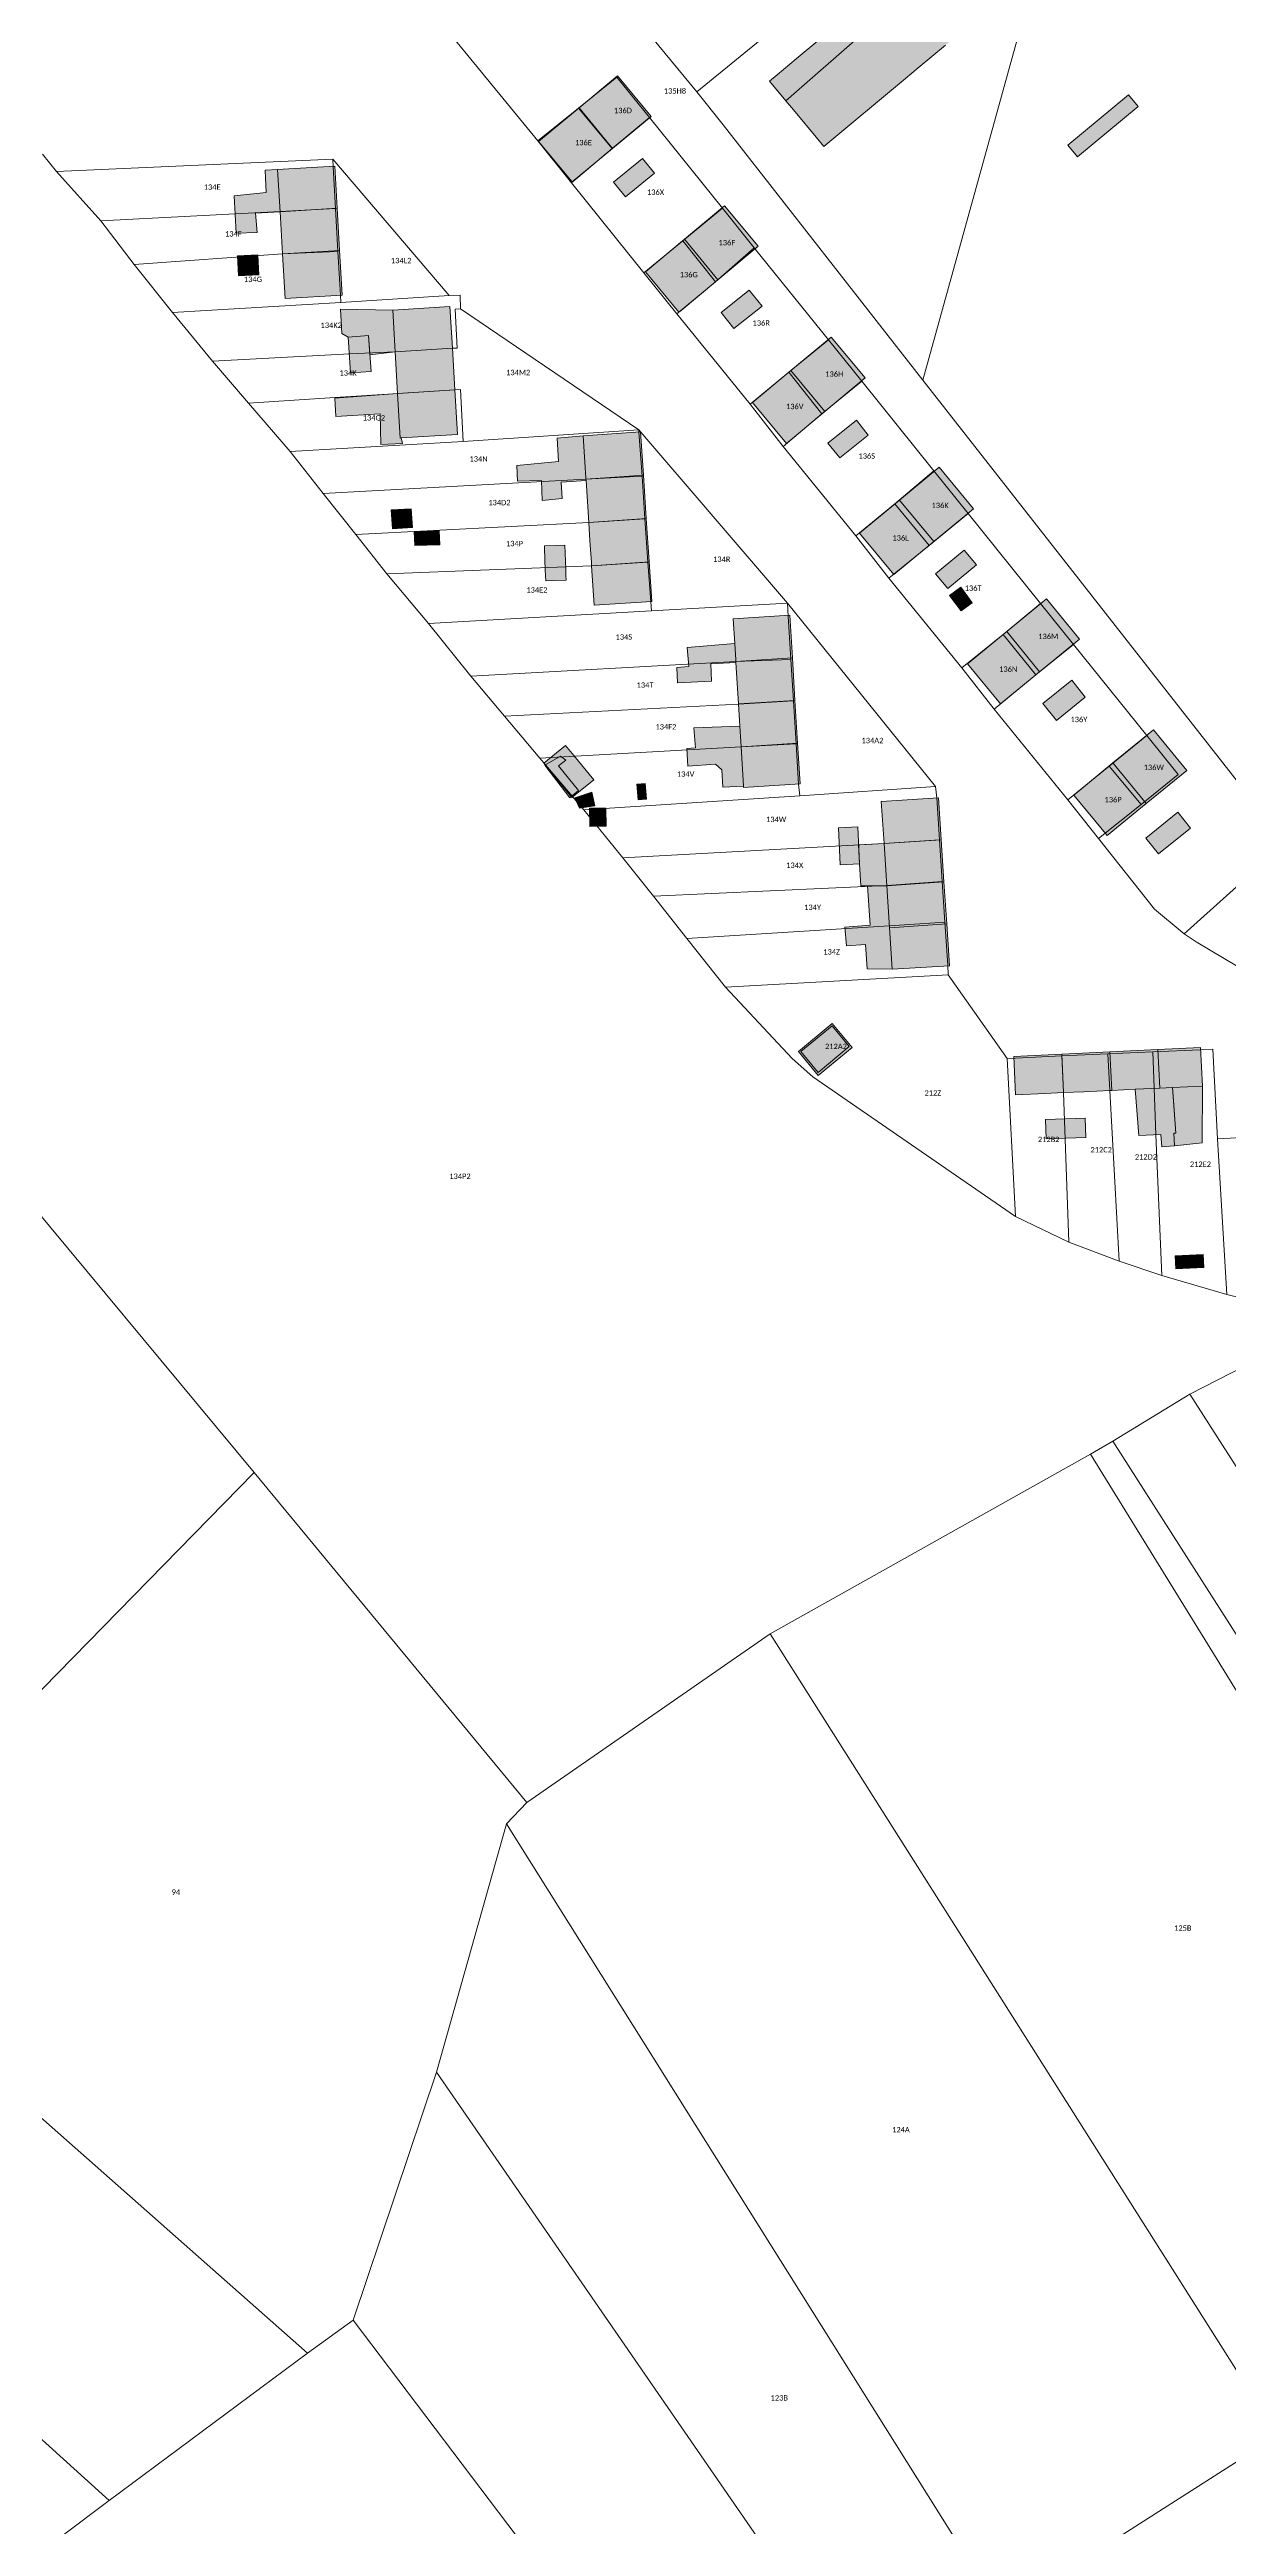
# Model space of a CAD drawing. Header units: metres. Extents: x 113120 to 240396, y 120329 to 242116.
# Drawn here: x 116512.7 to 116687.9, y 120579.2 to 120947.3 of the extents above; entities that cross this region are included whole.
import ezdxf

# ---------------------------------------------------------------- set-up
doc = ezdxf.new("R2010")
doc.units = ezdxf.units.M
doc.header["$LTSCALE"] = 3
for name, color, linetype, lineweight in [('Bpn_CaPa', 78, 'Continuous', 0), ('Bpn_ReBu', 4, 'Continuous', 0), ('Bpt_CaNu', 7, 'Continuous', 0), ('Hachure bâtiment', 11, 'Continuous', 0)]:
    doc.layers.add(name, color=color, linetype=linetype, lineweight=lineweight)
doc.styles.add('Legend', font='')
doc.styles.get('Legend').set_extended_font_data('Calibri')

msp = doc.modelspace()

# ---------------------------------------------------------------- hatches: boundary and pattern name
at = {"layer": 'Hachure bâtiment'}
h = msp.add_hatch(color=256, dxfattribs=at)
h.dxf.hatch_style = 1
h.paths.add_polyline_path([(116648.82, 120952.85), (116649.98, 120951.46), (116645.8, 120947.97), (116641.75, 120944.6), (116639.87, 120943.02), (116627.76, 120932.91), (116626.6, 120934.3), (116623.46, 120938.05), (116622.1, 120939.69), (116633.93, 120950.06), (116631.72, 120952.68), (116633.93, 120954.53), (116636.01, 120951.89), (116636.12, 120951.75), (116636.13, 120951.74), (116636.95, 120952.72), (116642.71, 120959.62), (116642.98, 120959.84), (116644.33, 120960.97), (116645.85, 120962.24), (116646.31, 120961.69), (116646.68, 120961.25), (116649.73, 120957.59), (116651.69, 120955.25)])
h = msp.add_hatch(color=256, dxfattribs=at)
h.dxf.hatch_style = 1
h.paths.add_polyline_path([(116631.72, 120952.68), (116633.93, 120950.06), (116622.1, 120939.69), (116619.66, 120942.6), (116620.8, 120943.55), (116623.61, 120945.9), (116630.35, 120951.54)])
h = msp.add_hatch(color=256, dxfattribs=at)
h.dxf.hatch_style = 1
h.paths.add_polyline_path([(116602.07, 120937.37), (116596.34, 120932.62), (116591.36, 120938.64), (116597.08, 120943.38)])
h = msp.add_hatch(color=256, dxfattribs=at)
h.dxf.hatch_style = 1
h.paths.add_polyline_path([(116665.45, 120931.34), (116663.99, 120933.09), (116672.99, 120940.57), (116674.44, 120938.82)])
h = msp.add_hatch(color=256, dxfattribs=at)
h.dxf.hatch_style = 1
h.paths.add_polyline_path([(116596.34, 120932.62), (116590.32, 120927.63), (116585.33, 120933.65), (116591.36, 120938.64)])
h = msp.add_hatch(color=256, dxfattribs=at)
h.dxf.hatch_style = 1
h.paths.add_polyline_path([(116555.42, 120923.71), (116546.93, 120923.19), (116546.57, 120929.48), (116555.05, 120929.98)])
h = msp.add_hatch(color=256, dxfattribs=at)
h.dxf.hatch_style = 1
h.paths.add_polyline_path([(116602.58, 120928.92), (116598.28, 120925.42), (116596.48, 120927.62), (116600.78, 120931.13)])
h = msp.add_hatch(color=256, dxfattribs=at)
h.dxf.hatch_style = 1
h.paths.add_polyline_path([(116546.93, 120923.19), (116543.27, 120922.97), (116543.53, 120920.1), (116540.4, 120920.02), (116540.12, 120925.58), (116544.87, 120926.07), (116544.72, 120929.37), (116546.57, 120929.48)])
h = msp.add_hatch(color=256, dxfattribs=at)
h.dxf.hatch_style = 1
h.paths.add_polyline_path([(116555.78, 120917.43), (116547.29, 120916.95), (116546.93, 120923.19), (116555.42, 120923.71)])
h = msp.add_hatch(color=256, dxfattribs=at)
h.dxf.hatch_style = 1
h.paths.add_polyline_path([(116617.98, 120918.07), (116612, 120913.09), (116607.04, 120919.12), (116613, 120924.07)])
h = msp.add_hatch(color=256, dxfattribs=at)
h.dxf.hatch_style = 1
h.paths.add_polyline_path([(116612, 120913.09), (116606.52, 120908.53), (116606.2, 120908.27), (116601.22, 120914.28), (116607.04, 120919.12)])
h = msp.add_hatch(color=256, dxfattribs=at)
h.dxf.hatch_style = 1
h.paths.add_polyline_path([(116543.78, 120913.83), (116540.73, 120913.68), (116540.6, 120916.63), (116543.63, 120916.8)])
h = msp.add_hatch(color=256, dxfattribs=at)
h.dxf.hatch_style = 1
h.paths.add_polyline_path([(116556.17, 120910.82), (116547.67, 120910.32), (116547.29, 120916.95), (116555.78, 120917.43)])
h = msp.add_hatch(color=256, dxfattribs=at)
h.dxf.hatch_style = 1
h.paths.add_polyline_path([(116612.46, 120908.22), (116616.66, 120911.56), (116618.56, 120909.16), (116614.35, 120905.83)])
h = msp.add_hatch(color=256, dxfattribs=at)
h.dxf.hatch_style = 1
h.paths.add_polyline_path([(116564.03, 120902.4), (116560.28, 120901.95), (116560.07, 120904.8), (116557.03, 120904.57), (116556.1, 120905.11), (116555.9, 120908.75), (116563.67, 120908.6)])
h = msp.add_hatch(color=256, dxfattribs=at)
h.dxf.hatch_style = 1
h.paths.add_polyline_path([(116572.53, 120902.92), (116564.03, 120902.4), (116563.67, 120908.6), (116572.17, 120909.12)])
h = msp.add_hatch(color=256, dxfattribs=at)
h.dxf.hatch_style = 1
h.paths.add_polyline_path([(116560.47, 120899.48), (116557.42, 120899.27), (116557.03, 120904.57), (116560.07, 120904.8)])
h = msp.add_hatch(color=256, dxfattribs=at)
h.dxf.hatch_style = 1
h.paths.add_polyline_path([(116633.88, 120898.5), (116627.89, 120893.52), (116622.84, 120899.6), (116628.83, 120904.58)])
h = msp.add_hatch(color=256, dxfattribs=at)
h.dxf.hatch_style = 1
h.paths.add_polyline_path([(116572.89, 120896.72), (116564.38, 120896.21), (116564.03, 120902.4), (116572.53, 120902.92)])
h = msp.add_hatch(color=256, dxfattribs=at)
h.dxf.hatch_style = 1
h.paths.add_polyline_path([(116573.28, 120890.08), (116564.93, 120889.59), (116564.77, 120889.58), (116564.38, 120896.21), (116572.89, 120896.72)])
h = msp.add_hatch(color=256, dxfattribs=at)
h.dxf.hatch_style = 1
h.paths.add_polyline_path([(116627.89, 120893.52), (116622.17, 120888.77), (116617.12, 120894.85), (116622.84, 120899.6)])
h = msp.add_hatch(color=256, dxfattribs=at)
h.dxf.hatch_style = 1
h.paths.add_polyline_path([(116564.77, 120889.58), (116564.93, 120889.59), (116565.1, 120888.77), (116561.92, 120888.63), (116561.8, 120893.17), (116555.23, 120892.8), (116555.08, 120895.5), (116564.38, 120896.21)])
h = msp.add_hatch(color=256, dxfattribs=at)
h.dxf.hatch_style = 1
h.paths.add_polyline_path([(116592.37, 120883.68), (116592.39, 120883.46), (116592.4, 120883.27), (116588.7, 120883), (116588.87, 120880.58), (116585.9, 120880.27), (116585.8, 120883.28), (116582.23, 120883.17), (116582.13, 120885.5), (116588.32, 120886.08), (116588.1, 120889.57), (116591.97, 120889.9)])
h = msp.add_hatch(color=256, dxfattribs=at)
h.dxf.hatch_style = 1
h.paths.add_polyline_path([(116600.93, 120884.04), (116592.39, 120883.46), (116592.37, 120883.68), (116591.97, 120889.9), (116600.5, 120890.48)])
h = msp.add_hatch(color=256, dxfattribs=at)
h.dxf.hatch_style = 1
h.paths.add_polyline_path([(116634.33, 120890), (116630.13, 120886.62), (116628.35, 120888.83), (116632.57, 120892.22)])
h = msp.add_hatch(color=256, dxfattribs=at)
h.dxf.hatch_style = 1
h.paths.add_polyline_path([(116601.35, 120877.6), (116592.8, 120877.02), (116592.4, 120883.27), (116592.39, 120883.46), (116600.93, 120884.04)])
h = msp.add_hatch(color=256, dxfattribs=at)
h.dxf.hatch_style = 1
h.paths.add_polyline_path([(116649.97, 120879.08), (116644.08, 120874.21), (116638.98, 120880.36), (116644.87, 120885.23)])
h = msp.add_hatch(color=256, dxfattribs=at)
h.dxf.hatch_style = 1
h.paths.add_polyline_path([(116566.62, 120876.28), (116563.63, 120876.1), (116563.45, 120878.9), (116566.43, 120879.08)])
h = msp.add_hatch(color=256, dxfattribs=at)
h.dxf.hatch_style = 1
h.paths.add_polyline_path([(116644.08, 120874.21), (116638.13, 120869.28), (116633.03, 120875.43), (116638.98, 120880.36)])
h = msp.add_hatch(color=256, dxfattribs=at)
h.dxf.hatch_style = 1
h.paths.add_polyline_path([(116570.67, 120873.73), (116566.98, 120873.6), (116566.88, 120875.67), (116570.58, 120875.8)])
h = msp.add_hatch(color=256, dxfattribs=at)
h.dxf.hatch_style = 1
h.paths.add_polyline_path([(116601.78, 120871.16), (116593.22, 120870.58), (116593.19, 120871.1), (116592.98, 120874.3), (116592.8, 120877.02), (116601.35, 120877.6)])
h = msp.add_hatch(color=256, dxfattribs=at)
h.dxf.hatch_style = 1
h.paths.add_polyline_path([(116589.26, 120873.68), (116589.38, 120870.1), (116589.38, 120870.09), (116589.42, 120869.15), (116589.44, 120868.47), (116586.4, 120868.37), (116586.35, 120869.95), (116586.23, 120873.19), (116586.22, 120873.58)])
h = msp.add_hatch(color=256, dxfattribs=at)
h.dxf.hatch_style = 1
h.paths.add_polyline_path([(116602.17, 120865.3), (116593.6, 120864.73), (116593.22, 120870.58), (116601.78, 120871.16)])
h = msp.add_hatch(color=256, dxfattribs=at)
h.dxf.hatch_style = 1
h.paths.add_polyline_path([(116650.42, 120870.72), (116646.17, 120867.2), (116644.33, 120869.42), (116648.6, 120872.93)])
h = msp.add_hatch(color=256, dxfattribs=at)
h.dxf.hatch_style = 1
h.paths.add_polyline_path([(116649.78, 120865.1), (116648.13, 120863.88), (116646.43, 120866.18), (116648.08, 120867.4)])
h = msp.add_hatch(color=256, dxfattribs=at)
h.dxf.hatch_style = 1
h.paths.add_polyline_path([(116623.06, 120856.93), (116614.66, 120856.38), (116614.64, 120856.61), (116614.49, 120859.07), (116614.27, 120862.73), (116622.67, 120863.28)])
h = msp.add_hatch(color=256, dxfattribs=at)
h.dxf.hatch_style = 1
h.paths.add_polyline_path([(116665.72, 120859.7), (116659.81, 120854.85), (116654.92, 120860.82), (116660.83, 120865.67)])
h = msp.add_hatch(color=256, dxfattribs=at)
h.dxf.hatch_style = 1
h.paths.add_polyline_path([(116659.81, 120854.85), (116653.97, 120850.07), (116649.07, 120856.02), (116654.92, 120860.82)])
h = msp.add_hatch(color=256, dxfattribs=at)
h.dxf.hatch_style = 1
h.paths.add_polyline_path([(116614.64, 120856.61), (116614.66, 120856.38), (116614.67, 120856.22), (116610.93, 120856.02), (116611.02, 120853.43), (116605.98, 120853.18), (116605.9, 120855.47), (116607.67, 120855.62), (116607.42, 120858.47), (116614.49, 120859.07)])
h = msp.add_hatch(color=256, dxfattribs=at)
h.dxf.hatch_style = 1
h.paths.add_polyline_path([(116623.45, 120850.58), (116615.04, 120850.08), (116614.67, 120856.22), (116614.66, 120856.38), (116623.06, 120856.93)])
h = msp.add_hatch(color=256, dxfattribs=at)
h.dxf.hatch_style = 1
h.paths.add_polyline_path([(116666.58, 120851.08), (116662.3, 120847.62), (116660.27, 120850.12), (116664.57, 120853.58)])
h = msp.add_hatch(color=256, dxfattribs=at)
h.dxf.hatch_style = 1
h.paths.add_polyline_path([(116623.84, 120844.24), (116615.43, 120843.68), (116615.24, 120846.76), (116615.04, 120850.08), (116623.45, 120850.58)])
h = msp.add_hatch(color=256, dxfattribs=at)
h.dxf.hatch_style = 1
h.paths.add_polyline_path([(116615.43, 120843.68), (116615.79, 120837.87), (116612.72, 120837.68), (116612.57, 120840.27), (116611.63, 120841.12), (116607.52, 120840.83), (116607.4, 120843.42), (116608.67, 120843.52), (116608.43, 120846.5), (116615.24, 120846.76)])
h = msp.add_hatch(color=256, dxfattribs=at)
h.dxf.hatch_style = 1
h.paths.add_polyline_path([(116681.67, 120840.18), (116675.65, 120835.26), (116670.7, 120841.3), (116676.72, 120846.22)])
h = msp.add_hatch(color=256, dxfattribs=at)
h.dxf.hatch_style = 1
h.paths.add_polyline_path([(116590.58, 120842.42), (116593.55, 120838.79), (116590.31, 120836.14), (116586.13, 120841.26), (116589.37, 120843.91)])
h = msp.add_hatch(color=256, dxfattribs=at)
h.dxf.hatch_style = 1
h.paths.add_polyline_path([(116589.38, 120841.73), (116588.32, 120840.88), (116591.3, 120837.18), (116589.97, 120836.12), (116586.3, 120840.98), (116588.62, 120842.3)])
h = msp.add_hatch(color=256, dxfattribs=at)
h.dxf.hatch_style = 1
h.paths.add_polyline_path([(116624.22, 120838.17), (116615.8, 120837.63), (116615.79, 120837.87), (116615.43, 120843.68), (116623.84, 120844.24)])
h = msp.add_hatch(color=256, dxfattribs=at)
h.dxf.hatch_style = 1
h.paths.add_polyline_path([(116675.65, 120835.26), (116669.83, 120830.5), (116664.88, 120836.53), (116670.7, 120841.3)])
h = msp.add_hatch(color=256, dxfattribs=at)
h.dxf.hatch_style = 1
h.paths.add_polyline_path([(116601.37, 120835.92), (116600.17, 120835.82), (116599.97, 120838.13), (116601.17, 120838.23)])
h = msp.add_hatch(color=256, dxfattribs=at)
h.dxf.hatch_style = 1
h.paths.add_polyline_path([(116593.7, 120834.92), (116591.42, 120834.6), (116590.72, 120836.13), (116593.28, 120836.93)])
h = msp.add_hatch(color=256, dxfattribs=at)
h.dxf.hatch_style = 1
h.paths.add_polyline_path([(116595.4, 120831.88), (116592.98, 120831.83), (116592.92, 120834.57), (116595.32, 120834.6)])
h = msp.add_hatch(color=256, dxfattribs=at)
h.dxf.hatch_style = 1
h.paths.add_polyline_path([(116645.18, 120829.88), (116636.69, 120829.31), (116636.28, 120835.57), (116644.77, 120836.13)])
h = msp.add_hatch(color=256, dxfattribs=at)
h.dxf.hatch_style = 1
h.paths.add_polyline_path([(116682.23, 120831.62), (116677.47, 120827.8), (116675.58, 120830.13), (116680.37, 120833.97)])
h = msp.add_hatch(color=256, dxfattribs=at)
h.dxf.hatch_style = 1
h.paths.add_polyline_path([(116633.03, 120826.3), (116630.18, 120826.17), (116629.92, 120831.63), (116632.77, 120831.8)])
h = msp.add_hatch(color=256, dxfattribs=at)
h.dxf.hatch_style = 1
h.paths.add_polyline_path([(116632.9, 120829.13), (116636.69, 120829.31), (116637.1, 120823.06), (116634.22, 120823.02), (116633.22, 120823.06), (116633.03, 120826.3)])
h = msp.add_hatch(color=256, dxfattribs=at)
h.dxf.hatch_style = 1
h.paths.add_polyline_path([(116645.59, 120823.63), (116637.1, 120823.06), (116636.69, 120829.31), (116645.18, 120829.88)])
h = msp.add_hatch(color=256, dxfattribs=at)
h.dxf.hatch_style = 1
h.paths.add_polyline_path([(116637.51, 120816.81), (116637.91, 120810.64), (116634.17, 120810.68), (116633.93, 120814.33), (116631.12, 120814.12), (116630.87, 120816.9), (116634.63, 120817.18), (116634.22, 120823.02), (116637.1, 120823.06)])
h = msp.add_hatch(color=256, dxfattribs=at)
h.dxf.hatch_style = 1
h.paths.add_polyline_path([(116646, 120817.37), (116637.51, 120816.81), (116637.1, 120823.06), (116645.59, 120823.63)])
h = msp.add_hatch(color=256, dxfattribs=at)
h.dxf.hatch_style = 1
h.paths.add_polyline_path([(116646.42, 120811.13), (116637.91, 120810.64), (116637.51, 120816.81), (116646, 120817.37)])
h = msp.add_hatch(color=256, dxfattribs=at)
h.dxf.hatch_style = 1
h.paths.add_polyline_path([(116631.93, 120799.02), (116626.92, 120794.83), (116623.98, 120798.4), (116629, 120802.57)])
h = msp.add_hatch(color=256, dxfattribs=at)
h.dxf.hatch_style = 1
h.paths.add_polyline_path([(116663.37, 120792.31), (116660.65, 120792.18), (116656.23, 120791.97), (116655.95, 120797.68), (116663.09, 120798.02)])
h = msp.add_hatch(color=256, dxfattribs=at)
h.dxf.hatch_style = 1
h.paths.add_polyline_path([(116670.52, 120792.64), (116670.25, 120792.63), (116666.37, 120792.45), (116663.37, 120792.31), (116663.09, 120798.02), (116670.23, 120798.36)])
h = msp.add_hatch(color=256, dxfattribs=at)
h.dxf.hatch_style = 1
h.paths.add_polyline_path([(116677.66, 120792.98), (116674.02, 120792.81), (116670.52, 120792.64), (116670.23, 120798.36), (116677.37, 120798.7)])
h = msp.add_hatch(color=256, dxfattribs=at)
h.dxf.hatch_style = 1
h.paths.add_polyline_path([(116684, 120793.28), (116679.57, 120793.07), (116677.66, 120792.98), (116677.37, 120798.7), (116683.72, 120799)])
h = msp.add_hatch(color=256, dxfattribs=at)
h.dxf.hatch_style = 1
h.paths.add_polyline_path([(116680.03, 120786.3), (116679.77, 120786.27), (116679.87, 120784.38), (116677.98, 120784.23), (116677.82, 120786.08), (116674.53, 120785.93), (116674.02, 120792.81), (116677.66, 120792.98), (116679.57, 120793.07)])
h = msp.add_hatch(color=256, dxfattribs=at)
h.dxf.hatch_style = 1
h.paths.add_polyline_path([(116679.75, 120790.46), (116679.57, 120793.07), (116684, 120793.28), (116683.96, 120784.87), (116679.87, 120784.38), (116679.77, 120786.27), (116679.83, 120786.28), (116680.03, 120786.3)])
h = msp.add_hatch(color=256, dxfattribs=at)
h.dxf.hatch_style = 1
h.paths.add_polyline_path([(116660.67, 120788.33), (116666.57, 120788.53), (116666.67, 120785.64), (116660.77, 120785.44)])
h = msp.add_hatch(color=256, dxfattribs=at)
h.dxf.hatch_style = 1
h.paths.add_polyline_path([(116684.2, 120766.32), (116680.07, 120766.1), (116679.97, 120768.07), (116684.1, 120768.27)])

# ---------------------------------------------------------------- linework, layer by layer
at = {"layer": 'Bpn_CaPa'}
for points in [[(116660.19, 120982.92), (116608.85, 120941.01), (116580.86, 120974.96), (116579.93, 120974.2), (116560.45, 120998.08), (116561.38, 120998.84), (116533.66, 121032.87), (116529.36, 121038.38), (116614.84, 121108.44), (116619.49, 121102.76), (116682.61, 121025.7), (116673.32, 121018.14), (116675.28, 121015.74), (116650.16, 120995.22), (116660.19, 120982.92)], [(116719.58, 120979.83), (116720.43, 120978.77), (116720, 120978.42), (116719.88, 120978.55), (116713.74, 120985.39), (116713.74, 120985.4), (116697.39, 120981.02), (116673.15, 120974.52), (116674.56, 120972.76), (116659.85, 120960.91), (116657.07, 120950.94), (116642.44, 120898.16), (116612.77, 120936.13), (116608.85, 120941.01), (116660.19, 120982.92), (116650.16, 120995.22), (116675.28, 121015.74), (116673.32, 121018.14), (116682.61, 121025.7), (116701.8, 121002.02), (116703.59, 120999.78), (116703.8, 120999.53), (116719.58, 120979.83)], [(116697.39, 120981.02), (116699.4, 120973.21), (116720, 120978.42), (116783.15, 120900.7), (116811, 120867.68), (116813.33, 120864.91), (116785.72, 120817.92), (116771.62, 120813.96), (116741.16, 120807.79), (116730.88, 120809.63), (116719.54, 120815.32), (116711.9, 120819.16), (116700.43, 120833.05), (116699.18, 120831.93), (116696.34, 120829.39), (116694.74, 120831.44), (116642.44, 120898.16), (116657.07, 120950.94), (116659.85, 120960.91), (116674.56, 120972.76), (116673.15, 120974.52), (116697.39, 120981.02)], [(116591.27, 120938.6), (116596.99, 120943.22), (116601.83, 120937.2), (116596.28, 120932.58), (116591.27, 120938.6)], [(116591.27, 120938.6), (116596.28, 120932.58), (116590.23, 120927.5), (116585.23, 120933.73), (116591.27, 120938.6)], [(116606.78, 120918.9), (116600.98, 120914.11), (116590.23, 120927.5), (116596.28, 120932.58), (116601.83, 120937.2), (116612.69, 120923.71), (116606.78, 120918.9)], [(116555.17, 120923.66), (116546.93, 120923.22), (116520.31, 120921.86), (116513.71, 120929.19), (116554.75, 120931.04), (116554.81, 120929.88), (116555.17, 120923.66)], [(116572.04, 120910.76), (116555.96, 120909.7), (116555.89, 120910.8), (116555.52, 120917.29), (116555.17, 120923.66), (116554.81, 120929.88), (116554.75, 120931.04), (116572.04, 120910.76)], [(116555.17, 120923.66), (116555.52, 120917.29), (116547.29, 120916.95), (116525.27, 120915.37), (116520.31, 120921.86), (116546.93, 120923.22), (116555.17, 120923.66)], [(116606.78, 120918.9), (116612.69, 120923.71), (116617.4, 120917.85), (116611.66, 120912.81), (116606.78, 120918.9)], [(116606.78, 120918.9), (116611.66, 120912.81), (116605.88, 120908.02), (116600.98, 120914.11), (116606.78, 120918.9)], [(116555.52, 120917.29), (116555.89, 120910.8), (116555.96, 120909.7), (116530.93, 120908.24), (116525.27, 120915.37), (116547.29, 120916.95), (116555.52, 120917.29)], [(116616.8, 120894.61), (116605.88, 120908.02), (116611.66, 120912.81), (116617.4, 120917.85), (116628.43, 120904.16), (116622.53, 120899.35), (116616.8, 120894.61)], [(116572.04, 120910.76), (116573.67, 120910.83), (116573.75, 120908.76), (116572.93, 120908.72), (116573.23, 120902.94), (116572.53, 120902.92), (116564.03, 120902.4), (116557.32, 120902.11), (116536.88, 120901.02), (116530.93, 120908.24), (116555.96, 120909.7), (116572.04, 120910.76)], [(116600.23, 120890.8), (116574.12, 120889.06), (116573.73, 120896.77), (116572.89, 120896.72), (116572.53, 120902.92), (116573.23, 120902.94), (116572.93, 120908.72), (116573.75, 120908.76), (116600.23, 120890.8)], [(116622.53, 120899.35), (116628.43, 120904.16), (116633.38, 120898.01), (116627.45, 120893.16), (116622.53, 120899.35)], [(116572.53, 120902.92), (116572.89, 120896.72), (116564.47, 120896.18), (116558.24, 120895.78), (116555.07, 120895.58), (116542.26, 120894.75), (116536.88, 120901.02), (116557.32, 120902.11), (116564.03, 120902.4), (116572.53, 120902.92)], [(116572.89, 120896.72), (116573.73, 120896.77), (116574.12, 120889.06), (116548.41, 120887.57), (116542.26, 120894.75), (116555.07, 120895.58), (116558.24, 120895.78), (116564.47, 120896.18), (116572.89, 120896.72)], [(116616.8, 120894.61), (116622.53, 120899.35), (116627.45, 120893.16), (116621.68, 120888.33), (116616.8, 120894.61)], [(116632.48, 120875.05), (116621.68, 120888.33), (116627.45, 120893.16), (116633.38, 120898.01), (116644.1, 120884.69), (116638.31, 120879.8), (116632.48, 120875.05)], [(116600.23, 120890.8), (116600.26, 120890.47), (116600.72, 120883.91), (116592.38, 120883.46), (116553.33, 120881.35), (116548.41, 120887.57), (116574.12, 120889.06), (116600.23, 120890.8)], [(116600.23, 120890.8), (116622.33, 120865.02), (116602.11, 120863.89), (116602.01, 120865.23), (116601.6, 120871.15), (116601.16, 120877.57), (116600.72, 120883.91), (116600.26, 120890.47), (116600.23, 120890.8)], [(116553.33, 120881.35), (116592.38, 120883.46), (116600.72, 120883.91), (116601.16, 120877.57), (116592.8, 120877.02), (116558.17, 120875.25), (116553.33, 120881.35)], [(116643.38, 120873.63), (116638.31, 120879.8), (116644.1, 120884.69), (116649.19, 120878.36), (116643.38, 120873.63)], [(116632.48, 120875.05), (116638.31, 120879.8), (116643.38, 120873.63), (116637.41, 120868.75), (116632.48, 120875.05)], [(116659.95, 120864.98), (116654.37, 120860.37), (116648.23, 120855.41), (116637.41, 120868.75), (116643.38, 120873.63), (116649.19, 120878.36), (116659.95, 120864.98)], [(116601.6, 120871.15), (116593.22, 120870.58), (116562.78, 120869.42), (116558.17, 120875.25), (116592.8, 120877.02), (116601.16, 120877.57), (116601.6, 120871.15)], [(116601.6, 120871.15), (116602.01, 120865.23), (116602.11, 120863.89), (116568.97, 120862.03), (116562.78, 120869.42), (116593.22, 120870.58), (116601.6, 120871.15)], [(116575.28, 120854.2), (116568.97, 120862.03), (116602.11, 120863.89), (116622.33, 120865.02), (116622.45, 120863.12), (116622.84, 120856.65), (116614.65, 120856.38), (116575.28, 120854.2)], [(116623.61, 120844.15), (116623.22, 120850.52), (116622.84, 120856.65), (116622.45, 120863.12), (116622.33, 120865.02), (116644.35, 120837.79), (116624.15, 120836.4), (116623.98, 120838.15), (116623.61, 120844.15)], [(116659.95, 120864.98), (116664.84, 120858.91), (116659.23, 120854.39), (116654.37, 120860.37), (116659.95, 120864.98)], [(116659.23, 120854.39), (116653.05, 120849.28), (116648.23, 120855.41), (116654.37, 120860.37), (116659.23, 120854.39)], [(116575.28, 120854.2), (116614.65, 120856.38), (116622.84, 120856.65), (116623.22, 120850.52), (116615.04, 120850.03), (116580.27, 120848.27), (116575.28, 120854.2)], [(116670.13, 120840.83), (116663.98, 120835.82), (116653.05, 120849.28), (116659.23, 120854.39), (116664.84, 120858.91), (116675.72, 120845.39), (116670.13, 120840.83)], [(116623.61, 120844.15), (116615.43, 120843.68), (116585.53, 120842), (116580.27, 120848.27), (116615.04, 120850.03), (116623.22, 120850.52), (116623.61, 120844.15)], [(116674.89, 120835.14), (116670.13, 120840.83), (116675.72, 120845.39), (116680.4, 120839.57), (116674.89, 120835.14)], [(116623.61, 120844.15), (116623.98, 120838.15), (116624.15, 120836.4), (116592.06, 120834.32), (116585.53, 120842), (116615.43, 120843.68), (116623.61, 120844.15)], [(116644.93, 120829.88), (116636.69, 120829.31), (116597.87, 120827.21), (116592.06, 120834.32), (116624.15, 120836.4), (116644.35, 120837.79), (116644.52, 120836.12), (116644.93, 120829.88)], [(116668.57, 120830.05), (116663.98, 120835.82), (116670.13, 120840.83), (116674.89, 120835.14), (116668.57, 120830.05)], [(116696.34, 120829.39), (116699.18, 120831.93), (116700.43, 120833.05), (116711.9, 120819.16), (116719.54, 120815.32), (116726.04, 120811.27), (116730.81, 120809.37), (116736.06, 120808.05), (116740.03, 120807.51), (116744.75, 120807.31), (116744.52, 120805.83), (116743.67, 120799.78), (116743.75, 120798.54), (116735.16, 120798.17), (116728.87, 120798.36), (116721.47, 120799.06), (116713.5, 120800.43), (116706.87, 120802.14), (116700.36, 120804.88), (116691.41, 120809.77), (116683.09, 120814.69), (116681.29, 120815.89), (116694.37, 120827.62), (116696.34, 120829.39)], [(116504.33, 120782.4), (116543.06, 120735.85), (116478.05, 120669.46), (116348.68, 120781.85), (116369.66, 120803.9), (116388.65, 120816.39), (116404.23, 120829.73), (116476.77, 120756.02), (116504.33, 120782.4)], [(116644.93, 120829.88), (116645.34, 120823.66), (116637.1, 120823.08), (116602.4, 120821.5), (116597.87, 120827.21), (116636.69, 120829.31), (116644.93, 120829.88)], [(116607.37, 120815.22), (116602.4, 120821.5), (116637.1, 120823.08), (116645.34, 120823.66), (116645.73, 120817.65), (116637.49, 120817.08), (116607.37, 120815.22)], [(116607.37, 120815.22), (116637.49, 120817.08), (116645.73, 120817.65), (116646.15, 120811.25), (116646.23, 120809.8), (116613.12, 120807.98), (116607.37, 120815.22)], [(116656.21, 120773.92), (116626.08, 120794.65), (116623.05, 120797.39), (116613.12, 120807.98), (116646.23, 120809.8), (116654.98, 120797.38), (116656.21, 120773.92)], [(116624.32, 120798.44), (116628.97, 120802.25), (116631.52, 120799.14), (116626.89, 120795.32), (116624.32, 120798.44)], [(116624.32, 120798.44), (116626.89, 120795.32), (116631.52, 120799.14), (116628.97, 120802.25), (116624.32, 120798.44)], [(116656.21, 120773.92), (116654.98, 120797.38), (116656.23, 120797.45), (116663.1, 120797.76), (116663.37, 120792.31), (116664.13, 120770.1), (116656.21, 120773.92)], [(116671.61, 120767.25), (116664.13, 120770.1), (116663.37, 120792.31), (116663.1, 120797.76), (116669.93, 120798.07), (116670.25, 120792.63), (116671.61, 120767.25)], [(116676.65, 120798.37), (116676.85, 120793.04), (116677.08, 120786.05), (116677.98, 120765.13), (116671.61, 120767.25), (116670.25, 120792.63), (116669.93, 120798.07), (116676.65, 120798.37)], [(116676.65, 120798.37), (116683.73, 120798.69), (116685.53, 120798.78), (116686.22, 120785.44), (116687.64, 120762.29), (116677.98, 120765.13), (116677.08, 120786.05), (116676.85, 120793.04), (116676.65, 120798.37)], [(116696.52, 120760.14), (116687.64, 120762.29), (116686.22, 120785.44), (116688.1, 120785.56), (116695.41, 120785.98), (116695.78, 120780.22), (116696.52, 120760.14)], [(116521.52, 120583.09), (116327.04, 120759.12), (116348.68, 120781.85), (116478.05, 120669.46), (116551.03, 120605), (116521.52, 120583.09)], [(116521.52, 120583.09), (116492.94, 120561.66), (116386.49, 120659.33), (116303.47, 120733.98), (116327.04, 120759.12), (116521.52, 120583.09)], [(116756.64, 120631.18), (116682.15, 120747.48), (116694.3, 120753.74), (116766.94, 120637.27), (116756.64, 120631.18)], [(116756.64, 120631.18), (116744.94, 120624.26), (116670.71, 120740.53), (116682.15, 120747.48), (116756.64, 120631.18)], [(116667.35, 120738.56), (116739.8, 120621.21), (116695.21, 120592.77), (116619.78, 120711.89), (116667.35, 120738.56)], [(116744.94, 120624.26), (116739.8, 120621.21), (116667.35, 120738.56), (116670.71, 120740.53), (116744.94, 120624.26)], [(116583.59, 120686.84), (116580.57, 120683.67), (116570.2, 120646.74), (116557.81, 120609.88), (116551.03, 120605), (116478.05, 120669.46), (116543.06, 120735.85), (116583.59, 120686.84)], [(116654.1, 120566.49), (116580.57, 120683.67), (116583.59, 120686.84), (116619.78, 120711.89), (116695.21, 120592.77), (116654.1, 120566.49)], [(116580.57, 120683.67), (116654.1, 120566.49), (116669.46, 120536.32), (116653.7, 120525.69), (116570.2, 120646.74), (116580.57, 120683.67)], [(116570.2, 120646.74), (116653.7, 120525.69), (116634.43, 120508.81), (116595.59, 120559.99), (116557.81, 120609.88), (116570.2, 120646.74)], [(116521.52, 120583.09), (116551.03, 120605), (116557.81, 120609.88), (116595.59, 120559.99), (116546.54, 120516.88), (116509.61, 120484.44), (116469.37, 120542.08), (116492.94, 120561.66), (116521.52, 120583.09)], [(116654.1, 120566.49), (116695.21, 120592.77), (116714.17, 120563.46), (116669.46, 120536.32), (116654.1, 120566.49)]]:
    msp.add_lwpolyline(points, close=True, dxfattribs=at)
for points in [[(116580.86, 120974.96), (116608.85, 120941.01), (116608.85, 120941.01), (116612.77, 120936.13), (116642.44, 120898.16), (116694.74, 120831.44)], [(116694.37, 120827.62), (116681.29, 120815.89), (116676.87, 120819.59), (116668.57, 120830.05), (116674.89, 120835.14), (116680.4, 120839.57), (116675.72, 120845.39), (116664.84, 120858.91), (116659.95, 120864.98), (116649.19, 120878.36), (116644.1, 120884.69), (116633.38, 120898.01), (116628.43, 120904.16), (116617.4, 120917.85), (116612.69, 120923.71), (116601.83, 120937.2), (116596.99, 120943.22), (116591.27, 120938.6), (116585.23, 120933.73), (116563.28, 120960.56)], [(116511.62, 120931.74), (116513.71, 120929.19), (116520.31, 120921.86), (116525.27, 120915.37), (116530.93, 120908.24), (116536.88, 120901.02), (116542.26, 120894.75), (116548.41, 120887.57), (116553.33, 120881.35), (116558.17, 120875.25), (116562.78, 120869.42), (116568.97, 120862.03), (116575.28, 120854.2), (116580.27, 120848.27), (116585.53, 120842), (116592.06, 120834.32), (116597.87, 120827.21), (116602.4, 120821.5), (116607.37, 120815.22), (116613.12, 120807.98), (116623.05, 120797.39), (116626.08, 120794.65), (116656.21, 120773.92), (116664.13, 120770.1), (116671.61, 120767.25), (116677.98, 120765.13), (116687.64, 120762.29), (116696.52, 120760.14)], [(116694.3, 120753.74), (116682.15, 120747.48), (116670.71, 120740.53), (116667.35, 120738.56), (116619.78, 120711.89), (116583.59, 120686.84), (116543.06, 120735.85), (116504.33, 120782.4)]]:
    msp.add_lwpolyline(points, dxfattribs=at)
at = {"layer": 'Bpn_ReBu'}
for points in [[(116631.72, 120952.68), (116633.93, 120950.06), (116622.1, 120939.69), (116619.66, 120942.6), (116620.8, 120943.55), (116623.61, 120945.9), (116630.35, 120951.54), (116631.72, 120952.68)], [(116602.07, 120937.37), (116596.34, 120932.62), (116591.36, 120938.64), (116597.08, 120943.38), (116602.07, 120937.37)], [(116665.45, 120931.34), (116663.99, 120933.09), (116672.99, 120940.57), (116674.44, 120938.82), (116665.45, 120931.34)], [(116596.34, 120932.62), (116590.32, 120927.63), (116585.33, 120933.65), (116591.36, 120938.64), (116596.34, 120932.62)], [(116555.42, 120923.71), (116546.93, 120923.19), (116546.57, 120929.48), (116555.05, 120929.98), (116555.42, 120923.71)], [(116602.58, 120928.92), (116598.28, 120925.42), (116596.48, 120927.62), (116600.78, 120931.13), (116602.58, 120928.92)], [(116546.93, 120923.19), (116543.27, 120922.97), (116543.53, 120920.1), (116540.4, 120920.02), (116540.12, 120925.58), (116544.87, 120926.07), (116544.72, 120929.37), (116546.57, 120929.48), (116546.93, 120923.19)], [(116555.78, 120917.43), (116547.29, 120916.95), (116546.93, 120923.19), (116555.42, 120923.71), (116555.78, 120917.43)], [(116617.98, 120918.07), (116612, 120913.09), (116607.04, 120919.12), (116613, 120924.07), (116617.98, 120918.07)], [(116612, 120913.09), (116606.52, 120908.53), (116606.2, 120908.27), (116601.22, 120914.28), (116607.04, 120919.12), (116612, 120913.09)], [(116543.78, 120913.83), (116540.73, 120913.68), (116540.6, 120916.63), (116543.63, 120916.8), (116543.78, 120913.83)], [(116556.17, 120910.82), (116547.67, 120910.32), (116547.29, 120916.95), (116555.78, 120917.43), (116556.17, 120910.82)], [(116612.46, 120908.22), (116616.66, 120911.56), (116618.56, 120909.16), (116614.35, 120905.83), (116612.46, 120908.22)], [(116564.03, 120902.4), (116560.28, 120901.95), (116560.07, 120904.8), (116557.03, 120904.57), (116556.1, 120905.11), (116555.9, 120908.75), (116563.67, 120908.6), (116564.03, 120902.4)], [(116572.53, 120902.92), (116564.03, 120902.4), (116563.67, 120908.6), (116572.17, 120909.12), (116572.53, 120902.92)], [(116560.47, 120899.48), (116557.42, 120899.27), (116557.03, 120904.57), (116560.07, 120904.8), (116560.47, 120899.48)], [(116633.88, 120898.5), (116627.89, 120893.52), (116622.84, 120899.6), (116628.83, 120904.58), (116633.88, 120898.5)], [(116572.89, 120896.72), (116564.38, 120896.21), (116564.03, 120902.4), (116572.53, 120902.92), (116572.89, 120896.72)], [(116573.28, 120890.08), (116564.93, 120889.59), (116564.77, 120889.58), (116564.38, 120896.21), (116572.89, 120896.72), (116573.28, 120890.08)], [(116627.89, 120893.52), (116622.17, 120888.77), (116617.12, 120894.85), (116622.84, 120899.6), (116627.89, 120893.52)], [(116564.77, 120889.58), (116564.93, 120889.59), (116565.1, 120888.77), (116561.92, 120888.63), (116561.8, 120893.17), (116555.23, 120892.8), (116555.08, 120895.5), (116564.38, 120896.21), (116564.77, 120889.58)], [(116592.37, 120883.68), (116592.39, 120883.46), (116592.4, 120883.27), (116588.7, 120883), (116588.87, 120880.58), (116585.9, 120880.27), (116585.8, 120883.28), (116582.23, 120883.17), (116582.13, 120885.5), (116588.32, 120886.08), (116588.1, 120889.57), (116591.97, 120889.9), (116592.37, 120883.68)], [(116600.93, 120884.04), (116592.39, 120883.46), (116592.37, 120883.68), (116591.97, 120889.9), (116600.5, 120890.48), (116600.93, 120884.04)], [(116634.33, 120890), (116630.13, 120886.62), (116628.35, 120888.83), (116632.57, 120892.22), (116634.33, 120890)], [(116601.35, 120877.6), (116592.8, 120877.02), (116592.4, 120883.27), (116592.39, 120883.46), (116600.93, 120884.04), (116601.35, 120877.6)], [(116649.97, 120879.08), (116644.08, 120874.21), (116638.98, 120880.36), (116644.87, 120885.23), (116649.97, 120879.08)], [(116566.62, 120876.28), (116563.63, 120876.1), (116563.45, 120878.9), (116566.43, 120879.08), (116566.62, 120876.28)], [(116644.08, 120874.21), (116638.13, 120869.28), (116633.03, 120875.43), (116638.98, 120880.36), (116644.08, 120874.21)], [(116570.67, 120873.73), (116566.98, 120873.6), (116566.88, 120875.67), (116570.58, 120875.8), (116570.67, 120873.73)], [(116601.78, 120871.16), (116593.22, 120870.58), (116593.19, 120871.1), (116592.98, 120874.3), (116592.8, 120877.02), (116601.35, 120877.6), (116601.78, 120871.16)], [(116589.26, 120873.68), (116589.38, 120870.1), (116589.38, 120870.09), (116589.42, 120869.15), (116589.44, 120868.47), (116586.4, 120868.37), (116586.35, 120869.95), (116586.23, 120873.19), (116586.22, 120873.58), (116589.26, 120873.68)], [(116602.17, 120865.3), (116593.6, 120864.73), (116593.22, 120870.58), (116601.78, 120871.16), (116602.17, 120865.3)], [(116650.42, 120870.72), (116646.17, 120867.2), (116644.33, 120869.42), (116648.6, 120872.93), (116650.42, 120870.72)], [(116649.78, 120865.1), (116648.13, 120863.88), (116646.43, 120866.18), (116648.08, 120867.4), (116649.78, 120865.1)], [(116623.06, 120856.93), (116614.66, 120856.38), (116614.64, 120856.61), (116614.49, 120859.07), (116614.27, 120862.73), (116622.67, 120863.28), (116623.06, 120856.93)], [(116665.72, 120859.7), (116659.81, 120854.85), (116654.92, 120860.82), (116660.83, 120865.67), (116665.72, 120859.7)], [(116659.81, 120854.85), (116653.97, 120850.07), (116649.07, 120856.02), (116654.92, 120860.82), (116659.81, 120854.85)], [(116614.64, 120856.61), (116614.66, 120856.38), (116614.67, 120856.22), (116610.93, 120856.02), (116611.02, 120853.43), (116605.98, 120853.18), (116605.9, 120855.47), (116607.67, 120855.62), (116607.42, 120858.47), (116614.49, 120859.07), (116614.64, 120856.61)], [(116623.45, 120850.58), (116615.04, 120850.08), (116614.67, 120856.22), (116614.66, 120856.38), (116623.06, 120856.93), (116623.45, 120850.58)], [(116666.58, 120851.08), (116662.3, 120847.62), (116660.27, 120850.12), (116664.57, 120853.58), (116666.58, 120851.08)], [(116623.84, 120844.24), (116615.43, 120843.68), (116615.24, 120846.76), (116615.04, 120850.08), (116623.45, 120850.58), (116623.84, 120844.24)], [(116615.43, 120843.68), (116615.79, 120837.87), (116612.72, 120837.68), (116612.57, 120840.27), (116611.63, 120841.12), (116607.52, 120840.83), (116607.4, 120843.42), (116608.67, 120843.52), (116608.43, 120846.5), (116615.24, 120846.76), (116615.43, 120843.68)], [(116681.67, 120840.18), (116675.65, 120835.26), (116670.7, 120841.3), (116676.72, 120846.22), (116681.67, 120840.18)], [(116590.58, 120842.42), (116593.55, 120838.79), (116590.31, 120836.14), (116586.13, 120841.26), (116589.37, 120843.91), (116590.58, 120842.42)], [(116589.38, 120841.73), (116588.32, 120840.88), (116591.3, 120837.18), (116589.97, 120836.12), (116586.3, 120840.98), (116588.62, 120842.3), (116589.38, 120841.73)], [(116624.22, 120838.17), (116615.8, 120837.63), (116615.79, 120837.87), (116615.43, 120843.68), (116623.84, 120844.24), (116624.22, 120838.17)], [(116675.65, 120835.26), (116669.83, 120830.5), (116664.88, 120836.53), (116670.7, 120841.3), (116675.65, 120835.26)], [(116601.37, 120835.92), (116600.17, 120835.82), (116599.97, 120838.13), (116601.17, 120838.23), (116601.37, 120835.92)], [(116593.7, 120834.92), (116591.42, 120834.6), (116590.72, 120836.13), (116593.28, 120836.93), (116593.7, 120834.92)], [(116595.4, 120831.88), (116592.98, 120831.83), (116592.92, 120834.57), (116595.32, 120834.6), (116595.4, 120831.88)], [(116645.18, 120829.88), (116636.69, 120829.31), (116636.28, 120835.57), (116644.77, 120836.13), (116645.18, 120829.88)], [(116682.23, 120831.62), (116677.47, 120827.8), (116675.58, 120830.13), (116680.37, 120833.97), (116682.23, 120831.62)], [(116633.03, 120826.3), (116630.18, 120826.17), (116629.92, 120831.63), (116632.77, 120831.8), (116633.03, 120826.3)], [(116632.9, 120829.13), (116636.69, 120829.31), (116637.1, 120823.06), (116634.22, 120823.02), (116633.22, 120823.06), (116633.03, 120826.3), (116632.9, 120829.13)], [(116645.59, 120823.63), (116637.1, 120823.06), (116636.69, 120829.31), (116645.18, 120829.88), (116645.59, 120823.63)], [(116637.51, 120816.81), (116637.91, 120810.64), (116634.17, 120810.68), (116633.93, 120814.33), (116631.12, 120814.12), (116630.87, 120816.9), (116634.63, 120817.18), (116634.22, 120823.02), (116637.1, 120823.06), (116637.51, 120816.81)], [(116646, 120817.37), (116637.51, 120816.81), (116637.1, 120823.06), (116645.59, 120823.63), (116646, 120817.37)], [(116646.42, 120811.13), (116637.91, 120810.64), (116637.51, 120816.81), (116646, 120817.37), (116646.42, 120811.13)], [(116631.93, 120799.02), (116626.92, 120794.83), (116623.98, 120798.4), (116629, 120802.57), (116631.93, 120799.02)], [(116663.37, 120792.31), (116660.65, 120792.18), (116656.23, 120791.97), (116655.95, 120797.68), (116663.09, 120798.02), (116663.37, 120792.31)], [(116670.52, 120792.64), (116670.25, 120792.63), (116666.37, 120792.45), (116663.37, 120792.31), (116663.09, 120798.02), (116670.23, 120798.36), (116670.52, 120792.64)], [(116677.66, 120792.98), (116674.02, 120792.81), (116670.52, 120792.64), (116670.23, 120798.36), (116677.37, 120798.7), (116677.66, 120792.98)], [(116684, 120793.28), (116679.57, 120793.07), (116677.66, 120792.98), (116677.37, 120798.7), (116683.72, 120799), (116684, 120793.28)], [(116680.03, 120786.3), (116679.77, 120786.27), (116679.87, 120784.38), (116677.98, 120784.23), (116677.82, 120786.08), (116674.53, 120785.93), (116674.02, 120792.81), (116677.66, 120792.98), (116679.57, 120793.07), (116680.03, 120786.3)], [(116679.75, 120790.46), (116679.57, 120793.07), (116684, 120793.28), (116683.96, 120784.87), (116679.87, 120784.38), (116679.77, 120786.27), (116679.83, 120786.28), (116680.03, 120786.3), (116679.75, 120790.46)], [(116660.67, 120788.33), (116666.57, 120788.53), (116666.67, 120785.64), (116660.77, 120785.44), (116660.67, 120788.33)], [(116684.2, 120766.32), (116680.07, 120766.1), (116679.97, 120768.07), (116684.1, 120768.27), (116684.2, 120766.32)]]:
    msp.add_lwpolyline(points, close=True, dxfattribs=at)
msp.add_lwpolyline([(116645.8, 120947.97), (116641.75, 120944.6), (116639.87, 120943.02), (116627.76, 120932.91), (116626.6, 120934.3), (116623.46, 120938.05), (116622.1, 120939.69), (116633.93, 120950.06)], dxfattribs=at)

# ---------------------------------------------------------------- texts
at = {"layer": 'Bpt_CaNu', "char_height": 0.8, "attachment_point": 7, "style": 'Legend'}
for s, insert in [('135H8', (116603.96, 120940.75)), ('136D', (116596.55, 120937.84)), ('136E', (116590.76, 120933.07)), ('134E', (116535.59, 120926.45)), ('136X', (116601.46, 120925.7)), ('134F', (116538.75, 120919.51)), ('136F', (116612.09, 120918.21)), ('134L2', (116563.4, 120915.54)), ('134G', (116541.56, 120912.76)), ('136G', (116606.32, 120913.45)), ('134K2', (116552.95, 120905.93)), ('136R', (116617.15, 120906.27)), ('134K', (116555.76, 120898.84)), ('134M2', (116580.52, 120898.91)), ('136H', (116627.95, 120898.67)), ('134G2', (116559.22, 120892.17)), ('136V', (116622.12, 120893.86)), ('134N', (116575.08, 120886.07)), ('136S', (116632.89, 120886.5)), ('134D2', (116577.88, 120879.58)), ('136K', (116643.75, 120879.16)), ('136L', (116637.93, 120874.33)), ('134P', (116580.5, 120873.49)), ('134R', (116611.28, 120871.16)), ('134E2', (116583.53, 120866.59)), ('136T', (116648.68, 120866.86)), ('134S', (116596.79, 120859.61)), ('136M', (116659.61, 120859.69)), ('134T', (116599.92, 120852.46)), ('136N', (116653.79, 120854.82)), ('134F2', (116602.72, 120846.26)), ('134A2', (116633.34, 120844.22)), ('136Y', (116664.39, 120847.35)), ('134V', (116605.9, 120839.23)), ('136W', (116675.27, 120840.23)), ('136P', (116669.46, 120835.44)), ('134W', (116619.15, 120832.5)), ('134X', (116622.14, 120825.69)), ('134Y', (116624.82, 120819.44)), ('134Z', (116627.66, 120812.82)), ('212A2', (116627.92, 120798.78)), ('212Z', (116642.7, 120791.86)), ('212B2', (116659.55, 120784.95)), ('212C2', (116667.36, 120783.41)), ('212D2', (116673.96, 120782.36)), ('134P2', (116572.08, 120779.47)), ('212E2', (116682.14, 120781.27)), ('94', (116530.82, 120673.1)), ('125B', (116679.79, 120667.76)), ('124A', (116637.89, 120637.81)), ('123B', (116619.83, 120597.95))]:
    msp.add_mtext(s, dxfattribs=dict(at, insert=insert))

doc.saveas('drawing.dxf')
